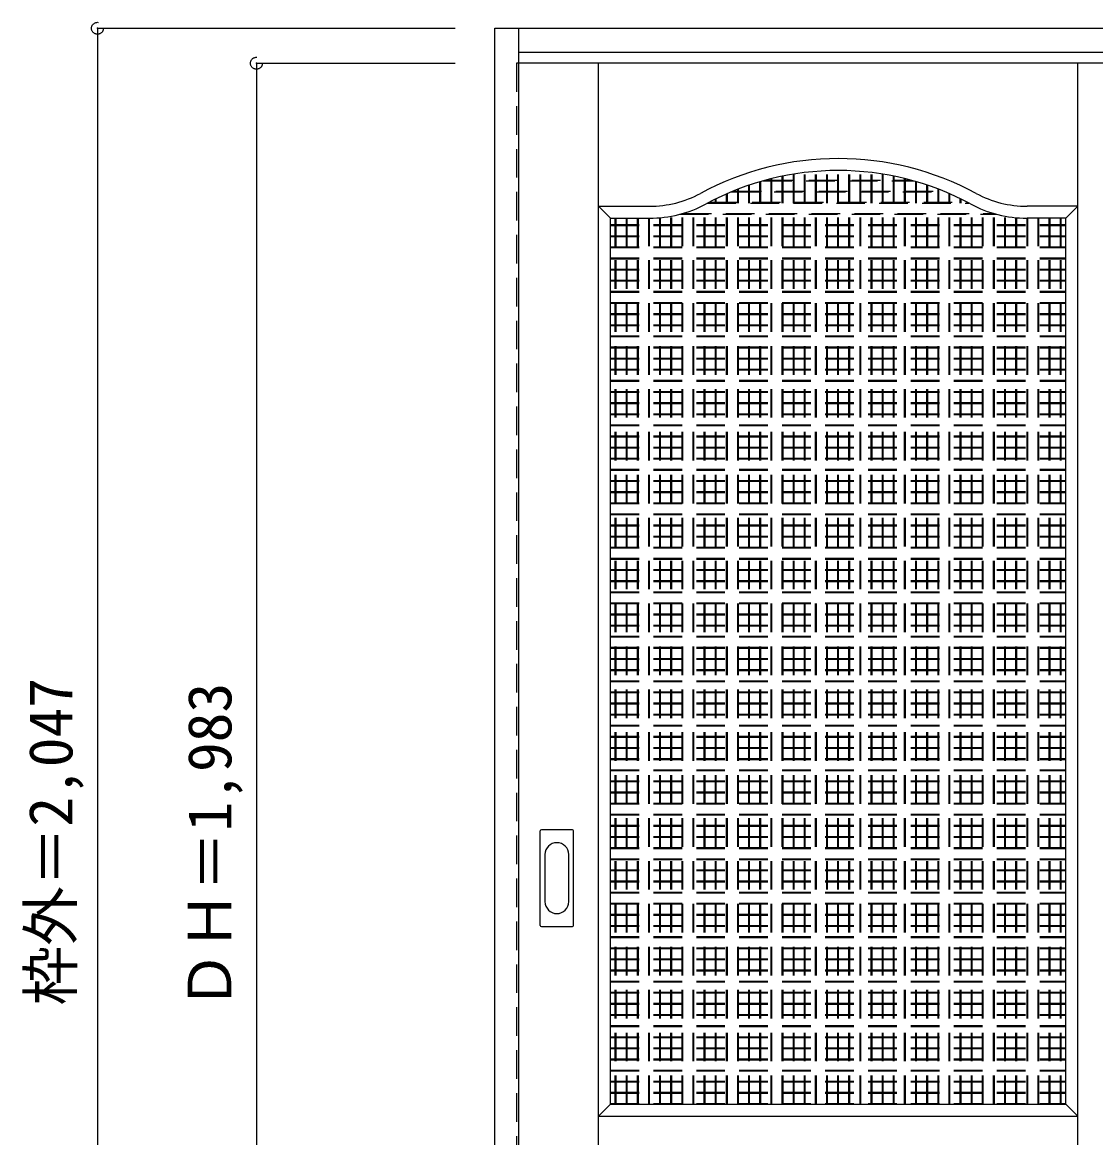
# Model space of a CAD drawing. Units: millimetres, scale not verified. Extents: x -1381 to 865, y -1663 to 1049.
# Drawn here: x -1381 to -30, y -355 to 1049 of the extents above; entities that cross this region are included whole.
import ezdxf
from ezdxf.enums import TextEntityAlignment as Align

# ---------------------------------------------------------------- set-up
doc = ezdxf.new("R2010")
doc.units = ezdxf.units.MM
doc.header["$LTSCALE"] = 30
doc.header["$PDMODE"] = 32
doc.header["$PDSIZE"] = 15
doc.linetypes.add('DASHED1', pattern=[1.8, 1.2, -0.6])
doc.layers.add('0-0', color=4, linetype='DASHED1')
doc.styles.add('ＭＳ ゴシック', font='')
doc.styles.get('ＭＳ ゴシック').set_extended_font_data('MS Gothic')

msp = doc.modelspace()

# ---------------------------------------------------------------- linework, layer by layer
at = {"layer": '0-0', "linetype": 'Continuous'}
for p, q in [((-1286.04, 1041.23), (-1286.04, -1005.77)), ((-1286.04, 1041.23), (-836.04, 1041.23)), ((-1086.04, 997.23), (-836.04, 997.23)), ((-1086.04, 997.23), (-1086.04, -985.77))]:
    msp.add_line(p, q, dxfattribs=at)
at = {"layer": '0-0', "color": 3, "linetype": 'Continuous'}
for p, q in [((-786.04, -1005.77), (-786.04, 1041.23)), ((-786.04, 1041.23), (857.96, 1041.23)), ((-756.04, -1005.77), (-756.04, 1041.23)), ((-756.04, 1011.23), (827.96, 1011.23)), ((827.96, 997.23), (-756.04, 997.23)), ((-640.54, 802.23), (-591.53, 802.23)), ((-640.54, -312.77), (-640.54, 802.23)), ((-67.54, 802.23), (-116.55, 802.23)), ((-729.04, -87.77), (-729.04, 31.23)), ((-688.54, 32.73), (-727.54, 32.73)), ((-687.04, -87.77), (-687.04, 31.23)), ((-727.54, -89.27), (-688.54, -89.27))]:
    msp.add_line(p, q, dxfattribs=at)
at = {"layer": '0-0'}
for p, q in [((-759.04, 997.23), (-759.04, -985.77)), ((-756.04, 997.23), (-759.04, 997.23)), ((-410.54, -312.77), (-410.54, 857.64)), ((-409.54, -312.77), (-409.54, 857.81)), ((-396.54, -312.77), (-396.54, 859.64)), ((-395.54, -312.77), (-395.54, 859.77)), ((-382.54, -312.77), (-382.54, 861.07)), ((-381.54, -312.77), (-381.54, 861.15)), ((-368.54, -312.77), (-368.54, 861.93)), ((-367.54, -312.77), (-367.54, 861.97)), ((-354.54, -312.77), (-354.54, 862.23)), ((-353.54, -312.77), (-353.54, 862.23)), ((-340.54, -312.77), (-340.54, 861.97)), ((-339.54, -312.77), (-339.54, 861.93)), ((-326.54, -312.77), (-326.54, 861.15)), ((-325.54, -312.77), (-325.54, 861.07)), ((-312.54, -312.77), (-312.54, 859.77)), ((-311.54, -312.77), (-311.54, 859.64)), ((-298.54, -312.77), (-298.54, 857.81)), ((-297.54, -312.77), (-297.54, 857.64)), ((-466.54, -312.77), (-466.54, 843.66)), ((-465.54, -312.77), (-465.54, 844)), ((-452.54, -312.77), (-452.54, 848.09)), ((-451.54, -312.77), (-451.54, 848.38)), ((-448.54, 849.23), (-259.53, 849.23)), ((-444.9, 850.23), (-263.18, 850.23)), ((-438.54, -312.77), (-438.54, 851.88)), ((-437.54, -312.77), (-437.54, 852.13)), ((-424.54, -312.77), (-424.54, 855.06)), ((-423.54, -312.77), (-423.54, 855.27)), ((-284.54, -312.77), (-284.54, 855.27)), ((-283.54, -312.77), (-283.54, 855.06)), ((-270.54, -312.77), (-270.54, 852.13)), ((-269.54, -312.77), (-269.54, 851.88)), ((-256.54, -312.77), (-256.54, 848.38)), ((-255.54, -312.77), (-255.54, 848.09)), ((-242.54, -312.77), (-242.54, 844)), ((-241.54, -312.77), (-241.54, 843.66)), ((-494.54, -312.77), (-494.54, 832.8)), ((-493.54, -312.77), (-493.54, 833.23)), ((-488.84, 835.23), (-219.24, 835.23)), ((-486.42, 836.23), (-221.66, 836.23)), ((-480.54, -312.77), (-480.54, 838.57)), ((-479.54, -312.77), (-479.54, 838.96)), ((-228.54, -312.77), (-228.54, 838.96)), ((-227.54, -312.77), (-227.54, 838.57)), ((-214.54, -312.77), (-214.54, 833.23)), ((-213.54, -312.77), (-213.54, 832.8)), ((-522.54, -312.77), (-522.54, 819.04)), ((-521.54, -312.77), (-521.54, 819.56)), ((-518.41, 821.23), (-189.66, 821.23)), ((-516.52, 822.23), (-191.56, 822.23)), ((-508.54, -312.77), (-508.54, 826.29)), ((-507.54, -312.77), (-507.54, 826.78)), ((-200.54, -312.77), (-200.54, 826.78)), ((-199.54, -312.77), (-199.54, 826.29)), ((-186.54, -312.77), (-186.54, 819.56)), ((-185.54, -312.77), (-185.54, 819.04)), ((-634.54, -312.77), (-634.54, 802.23)), ((-633.54, -312.77), (-633.54, 802.23)), ((-620.54, -312.77), (-620.54, 802.23)), ((-619.54, -312.77), (-619.54, 802.23)), ((-606.54, -312.77), (-606.54, 802.23)), ((-605.54, -312.77), (-605.54, 802.23)), ((-592.54, -312.77), (-592.54, 802.23)), ((-591.54, -312.77), (-591.54, 802.23)), ((-578.54, -312.77), (-578.54, 802.8)), ((-577.54, -312.77), (-577.54, 802.89)), ((-564.54, -312.77), (-564.54, 804.68)), ((-563.54, -312.77), (-563.54, 804.87)), ((-553.12, 807.23), (-154.96, 807.23)), ((-550.54, -312.77), (-550.54, 807.94)), ((-549.54, -312.77), (-549.54, 808.23)), ((-549.53, 808.23), (-158.55, 808.23)), ((-536.54, -312.77), (-536.54, 812.68)), ((-535.54, -312.77), (-535.54, 813.07)), ((-172.54, -312.77), (-172.54, 813.07)), ((-171.54, -312.77), (-171.54, 812.68)), ((-158.54, -312.77), (-158.54, 808.23)), ((-157.54, -312.77), (-157.54, 807.94)), ((-144.54, -312.77), (-144.54, 804.87)), ((-143.54, -312.77), (-143.54, 804.68)), ((-130.54, -312.77), (-130.54, 802.89)), ((-129.54, -312.77), (-129.54, 802.8)), ((-116.54, -312.77), (-116.54, 802.23)), ((-115.54, -312.77), (-115.54, 802.23)), ((-102.54, -312.77), (-102.54, 802.23)), ((-101.54, -312.77), (-101.54, 802.23)), ((-88.54, -312.77), (-88.54, 802.23)), ((-87.54, -312.77), (-87.54, 802.23)), ((-74.54, -312.77), (-74.54, 802.23)), ((-73.54, -312.77), (-73.54, 802.23)), ((-640.54, 794.23), (-67.54, 794.23)), ((-640.54, 793.23), (-67.54, 793.23)), ((-640.54, 780.23), (-67.54, 780.23)), ((-640.54, 779.23), (-67.54, 779.23)), ((-640.54, 766.23), (-67.54, 766.23)), ((-640.54, 765.23), (-67.54, 765.23)), ((-640.54, 752.23), (-67.54, 752.23)), ((-640.54, 751.23), (-67.54, 751.23)), ((-640.54, 738.23), (-67.54, 738.23)), ((-640.54, 737.23), (-67.54, 737.23)), ((-640.54, 724.23), (-67.54, 724.23)), ((-640.54, 723.23), (-67.54, 723.23)), ((-640.54, 710.23), (-67.54, 710.23)), ((-640.54, 709.23), (-67.54, 709.23)), ((-640.54, 696.23), (-67.54, 696.23)), ((-640.54, 695.23), (-67.54, 695.23)), ((-640.54, 682.23), (-67.54, 682.23)), ((-640.54, 681.23), (-67.54, 681.23)), ((-640.54, 668.23), (-67.54, 668.23)), ((-640.54, 667.23), (-67.54, 667.23)), ((-640.54, 654.23), (-67.54, 654.23)), ((-640.54, 653.23), (-67.54, 653.23)), ((-640.54, 640.23), (-67.54, 640.23)), ((-640.54, 639.23), (-67.54, 639.23)), ((-640.54, 626.23), (-67.54, 626.23)), ((-640.54, 625.23), (-67.54, 625.23)), ((-640.54, 612.23), (-67.54, 612.23)), ((-640.54, 611.23), (-67.54, 611.23)), ((-640.54, 598.23), (-67.54, 598.23)), ((-640.54, 597.23), (-67.54, 597.23)), ((-640.54, 584.23), (-67.54, 584.23)), ((-640.54, 583.23), (-67.54, 583.23)), ((-640.54, 570.23), (-67.54, 570.23)), ((-640.54, 569.23), (-67.54, 569.23)), ((-640.54, 556.23), (-67.54, 556.23)), ((-640.54, 555.23), (-67.54, 555.23)), ((-640.54, 542.23), (-67.54, 542.23)), ((-640.54, 541.23), (-67.54, 541.23)), ((-640.54, 528.23), (-67.54, 528.23)), ((-640.54, 527.23), (-67.54, 527.23)), ((-640.54, 514.23), (-67.54, 514.23)), ((-640.54, 513.23), (-67.54, 513.23)), ((-640.54, 500.23), (-67.54, 500.23)), ((-640.54, 499.23), (-67.54, 499.23)), ((-640.54, 486.23), (-67.54, 486.23)), ((-640.54, 485.23), (-67.54, 485.23)), ((-640.54, 472.23), (-67.54, 472.23)), ((-640.54, 471.23), (-67.54, 471.23)), ((-640.54, 458.23), (-67.54, 458.23)), ((-640.54, 457.23), (-67.54, 457.23)), ((-640.54, 444.23), (-67.54, 444.23)), ((-640.54, 443.23), (-67.54, 443.23)), ((-640.54, 430.23), (-67.54, 430.23)), ((-640.54, 429.23), (-67.54, 429.23)), ((-640.54, 416.23), (-67.54, 416.23)), ((-640.54, 415.23), (-67.54, 415.23)), ((-640.54, 402.23), (-67.54, 402.23)), ((-640.54, 401.23), (-67.54, 401.23)), ((-640.54, 388.23), (-67.54, 388.23)), ((-640.54, 387.23), (-67.54, 387.23)), ((-640.54, 374.23), (-67.54, 374.23)), ((-640.54, 373.23), (-67.54, 373.23)), ((-640.54, 360.23), (-67.54, 360.23)), ((-640.54, 359.23), (-67.54, 359.23)), ((-640.54, 346.23), (-67.54, 346.23)), ((-640.54, 345.23), (-67.54, 345.23)), ((-640.54, 332.23), (-67.54, 332.23)), ((-640.54, 331.23), (-67.54, 331.23)), ((-640.54, 318.23), (-67.54, 318.23)), ((-640.54, 317.23), (-67.54, 317.23)), ((-640.54, 304.23), (-67.54, 304.23)), ((-640.54, 303.23), (-67.54, 303.23)), ((-640.54, 290.23), (-67.54, 290.23)), ((-640.54, 289.23), (-67.54, 289.23)), ((-640.54, 276.23), (-67.54, 276.23)), ((-640.54, 275.23), (-67.54, 275.23)), ((-640.54, 262.23), (-67.54, 262.23)), ((-640.54, 261.23), (-67.54, 261.23)), ((-640.54, 248.23), (-67.54, 248.23)), ((-640.54, 247.23), (-67.54, 247.23)), ((-640.54, 234.23), (-67.54, 234.23)), ((-640.54, 233.23), (-67.54, 233.23)), ((-640.54, 220.23), (-67.54, 220.23)), ((-640.54, 219.23), (-67.54, 219.23)), ((-640.54, 206.23), (-67.54, 206.23)), ((-640.54, 205.23), (-67.54, 205.23)), ((-640.54, 192.23), (-67.54, 192.23)), ((-640.54, 191.23), (-67.54, 191.23)), ((-640.54, 178.23), (-67.54, 178.23)), ((-640.54, 177.23), (-67.54, 177.23)), ((-640.54, 164.23), (-67.54, 164.23)), ((-640.54, 163.23), (-67.54, 163.23)), ((-640.54, 150.23), (-67.54, 150.23)), ((-640.54, 149.23), (-67.54, 149.23)), ((-640.54, 136.23), (-67.54, 136.23)), ((-640.54, 135.23), (-67.54, 135.23)), ((-640.54, 122.23), (-67.54, 122.23)), ((-640.54, 121.23), (-67.54, 121.23)), ((-640.54, 108.23), (-67.54, 108.23)), ((-640.54, 107.23), (-67.54, 107.23)), ((-640.54, 94.23), (-67.54, 94.23)), ((-640.54, 93.23), (-67.54, 93.23)), ((-640.54, 80.23), (-67.54, 80.23)), ((-640.54, 79.23), (-67.54, 79.23)), ((-640.54, 66.23), (-67.54, 66.23)), ((-640.54, 65.23), (-67.54, 65.23)), ((-640.54, 52.23), (-67.54, 52.23)), ((-640.54, 51.23), (-67.54, 51.23)), ((-640.54, 38.23), (-67.54, 38.23)), ((-640.54, 37.23), (-67.54, 37.23)), ((-640.54, 24.23), (-67.54, 24.23)), ((-640.54, 23.23), (-67.54, 23.23)), ((-640.54, 10.23), (-67.54, 10.23)), ((-640.54, 9.23), (-67.54, 9.23)), ((-640.54, -3.77), (-67.54, -3.77)), ((-640.54, -4.77), (-67.54, -4.77)), ((-640.54, -17.77), (-67.54, -17.77)), ((-640.54, -18.77), (-67.54, -18.77)), ((-640.54, -31.77), (-67.54, -31.77)), ((-640.54, -32.77), (-67.54, -32.77)), ((-640.54, -45.77), (-67.54, -45.77)), ((-640.54, -46.77), (-67.54, -46.77)), ((-640.54, -59.77), (-67.54, -59.77)), ((-640.54, -60.77), (-67.54, -60.77)), ((-640.54, -73.77), (-67.54, -73.77)), ((-640.54, -74.77), (-67.54, -74.77)), ((-640.54, -87.77), (-67.54, -87.77)), ((-640.54, -88.77), (-67.54, -88.77)), ((-640.54, -101.77), (-67.54, -101.77)), ((-640.54, -102.77), (-67.54, -102.77)), ((-640.54, -115.77), (-67.54, -115.77)), ((-640.54, -116.77), (-67.54, -116.77)), ((-640.54, -129.77), (-67.54, -129.77)), ((-640.54, -130.77), (-67.54, -130.77)), ((-640.54, -143.77), (-67.54, -143.77)), ((-640.54, -144.77), (-67.54, -144.77)), ((-640.54, -157.77), (-67.54, -157.77)), ((-640.54, -158.77), (-67.54, -158.77)), ((-640.54, -171.77), (-67.54, -171.77)), ((-640.54, -172.77), (-67.54, -172.77)), ((-640.54, -185.77), (-67.54, -185.77)), ((-640.54, -186.77), (-67.54, -186.77)), ((-640.54, -199.77), (-67.54, -199.77)), ((-640.54, -200.77), (-67.54, -200.77)), ((-640.54, -213.77), (-67.54, -213.77)), ((-640.54, -214.77), (-67.54, -214.77)), ((-640.54, -227.77), (-67.54, -227.77)), ((-640.54, -228.77), (-67.54, -228.77)), ((-640.54, -241.77), (-67.54, -241.77)), ((-640.54, -242.77), (-67.54, -242.77)), ((-640.54, -255.77), (-67.54, -255.77)), ((-640.54, -256.77), (-67.54, -256.77)), ((-640.54, -269.77), (-67.54, -269.77)), ((-640.54, -270.77), (-67.54, -270.77)), ((-640.54, -283.77), (-67.54, -283.77)), ((-640.54, -284.77), (-67.54, -284.77)), ((-640.54, -297.77), (-67.54, -297.77)), ((-640.54, -298.77), (-67.54, -298.77)), ((-640.54, -311.77), (-67.54, -311.77))]:
    msp.add_line(p, q, dxfattribs=at)
at = {"layer": '0-0', "color": 7, "linetype": 'Continuous'}
for p, q in [((-655.54, -985.77), (-655.54, 997.23)), ((-52.54, -985.77), (-52.54, 997.23)), ((-640.54, 802.23), (-655.54, 817.23)), ((-655.54, 817.23), (-591.53, 817.23)), ((-52.54, 817.23), (-116.55, 817.23)), ((-67.54, 802.23), (-52.54, 817.23)), ((-723.04, 1.33), (-723.04, -57.87)), ((-693.04, -57.87), (-693.04, 1.33)), ((-640.54, -312.77), (-655.54, -327.77)), ((-67.54, -312.77), (-52.54, -327.77)), ((-655.54, -327.77), (-52.54, -327.77))]:
    msp.add_line(p, q, dxfattribs=at)
at = {"layer": '0-0', "color": 3, "linetype": 'Continuous'}
msp.add_lwpolyline([(-640.54, -312.77), (-67.54, -312.77), (-67.54, 802.23)], dxfattribs=at)
at = {"layer": '0-0', "color": 7, "linetype": 'Continuous'}
for centre, radius, start, end in [((-354.04, 512.23), 365, 61.6423, 118.3577), ((-591.53, 952.23), 135, 270, 298.3577), ((-116.55, 952.23), 135, 241.6423, 270), ((-708.04, 1.33), 15, 0, 180), ((-708.04, -57.87), 15, 180, 0)]:
    msp.add_arc(centre, radius, start, end, dxfattribs=at)
at = {"layer": '0-0', "color": 3, "linetype": 'Continuous'}
for centre, radius, start, end in [((-354.04, 512.23), 350, 61.6423, 118.3577), ((-591.53, 952.23), 150, 270, 298.3577), ((-116.55, 952.23), 150, 241.6423, 270), ((-727.54, 31.23), 1.5, 90, 180), ((-688.54, 31.23), 1.5, 0, 90), ((-727.54, -87.77), 1.5, 180, 270), ((-688.54, -87.77), 1.5, 270, 0)]:
    msp.add_arc(centre, radius, start, end, dxfattribs=at)
at = {"layer": '0-0', "color": 7}
for p in [(-1286.04, 1041.23), (-1086.04, 997.23)]:
    msp.add_point(p, dxfattribs=at)

# ---------------------------------------------------------------- texts
at = {"layer": '0-0', "color": 7, "style": 'ＭＳ ゴシック'}
for s, p in [('枠外＝2,047', (-1301.04, -188.52)), ('ＤＨ＝1,983', (-1101.04, -194.52))]:
    msp.add_text(s, height=54.99, rotation=90, dxfattribs=at).set_placement(p, align=Align.BOTTOM_LEFT)

doc.saveas('drawing.dxf')
